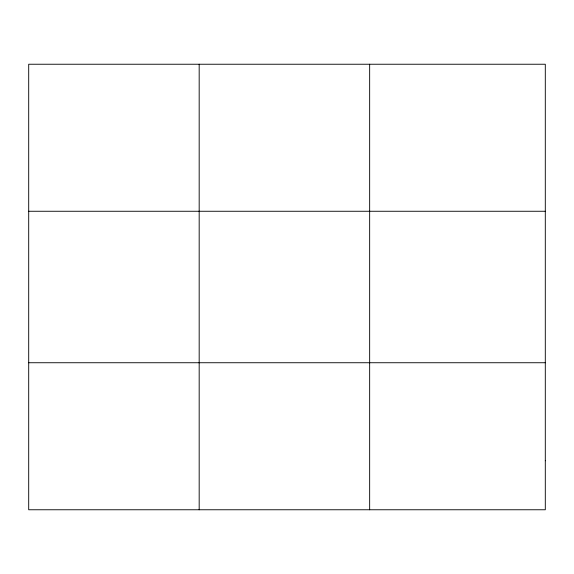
<?xml version="1.0" encoding="UTF-8"?>
<svg xmlns="http://www.w3.org/2000/svg" width="574" height="574" viewBox="0 0 574 574"><rect width="100%" height="100%" fill="white"/><g stroke="black" fill="none" stroke-linecap="round" stroke-linejoin="round"><path stroke-width="0.86" d="M199.178 509.762L199.178 64.238M369.656 509.762L369.656 64.238M28.7 211.261L545.3 211.261M28.7 362.739L545.3 362.739M545.3 460.75L545.3 509.762L28.7 509.762L28.7 64.238L545.3 64.238L545.3 460.75"/></g></svg>
